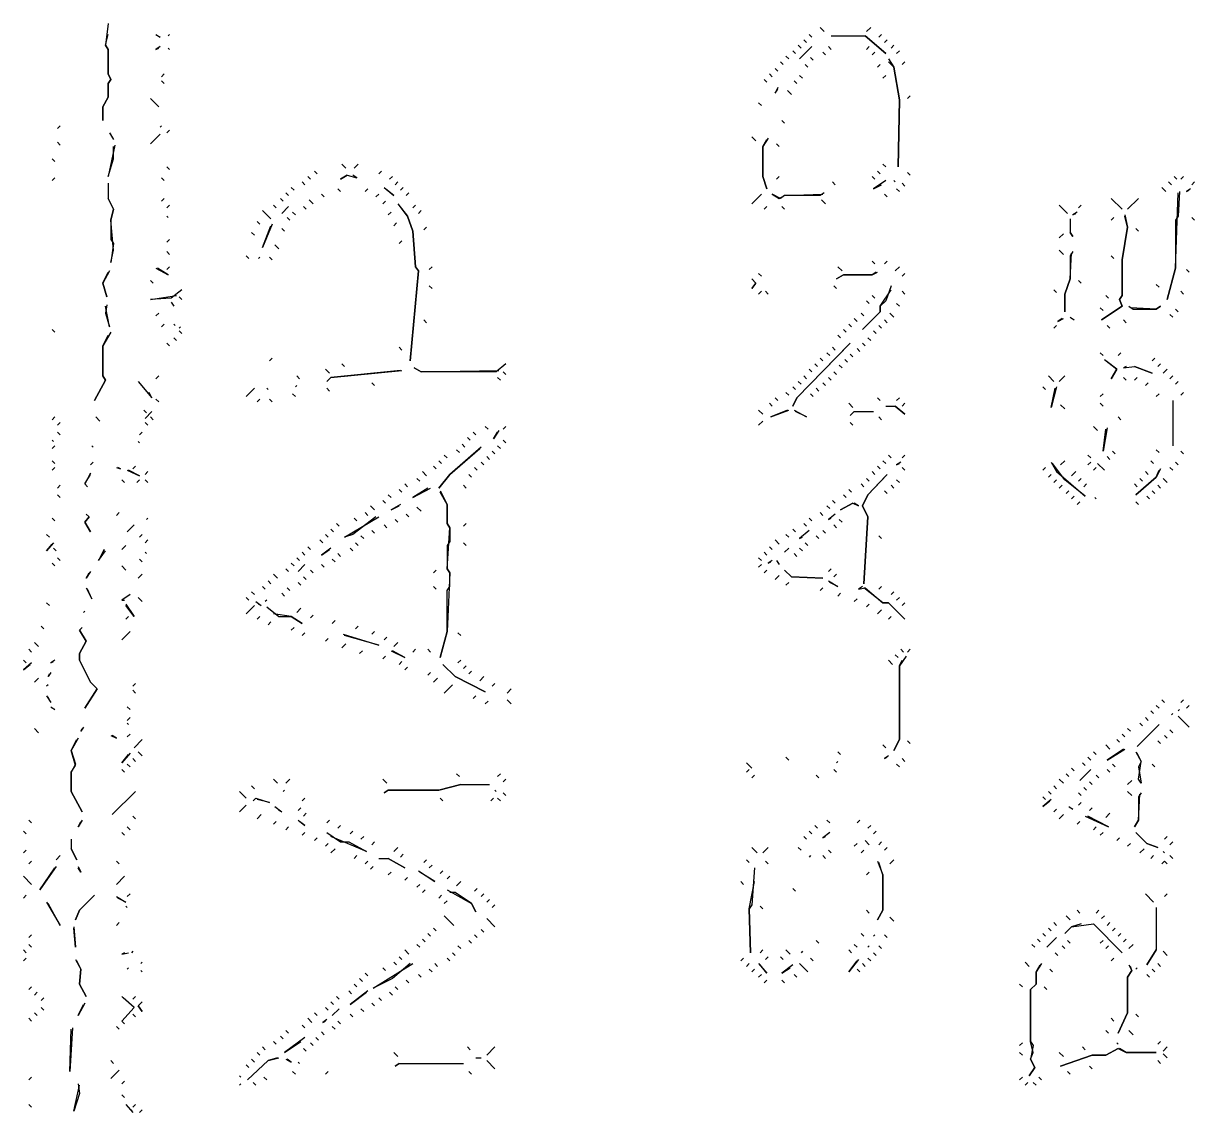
# Model space of a CAD drawing. Extents: x 1 to 2775, y -31 to 2075.
# Drawn here: x 526.3 to 669.2, y 163.5 to 296.3 of the extents above; entities that cross this region are included whole.
import ezdxf

# ---------------------------------------------------------------- set-up
doc = ezdxf.new("R2010")
doc.units = 0
doc.layers.add('LINEWORK', color=4, linetype='CONTINUOUS')

msp = doc.modelspace()

# ---------------------------------------------------------------- linework, layer by layer
at = {"layer": 'LINEWORK'}
for points in [[(536.6667, 296.3333), (536.3333, 293.6667), (536.6667, 293.1667), (536.6667, 290.1667), (537, 289.5), (536.6667, 289), (536.6667, 287.3333), (536, 286.1667), (536, 284.5), (536, 286.1667), (536.6667, 287.3333), (536.6667, 289), (537, 289.5), (536.6667, 290.1667), (536.6667, 293.1667), (536.3333, 293.6667), (536.6667, 295)], [(623.5, 295.8333), (624, 295.3333)], [(629.6667, 295.8333), (629.1667, 295.3333)], [(542.5, 295), (543, 294.6667), (542.6667, 294.8333)], [(544.1667, 295), (544, 294.8333)], [(621.5, 294.3333), (621.8333, 294)], [(622.1667, 295), (622.5, 294.6667)], [(624.8333, 294.8333), (629, 294.8333), (631.5, 292.6667), (629, 294.8333)], [(631, 295), (630.6667, 294.6667)], [(631.6667, 294.3333), (631.3333, 294)], [(543, 293.5), (542.5, 293.1667), (542.8333, 293.3333)], [(544, 293.3333), (544.1667, 293.1667)], [(620.1667, 293), (620.5, 292.6667)], [(620.8333, 293.6667), (621.1667, 293.3333)], [(622.5, 293.5), (621, 292)], [(623.8333, 292.8333), (624.1667, 292.5)], [(624.5, 293.5), (624.8333, 293.1667)], [(629.5, 293.5), (629.1667, 293.1667)], [(630.1667, 292.8333), (629.8333, 292.5)], [(632.5, 293.6667), (632.1667, 293.3333)], [(633.1667, 293), (632.8333, 292.6667)], [(618.6667, 291.6667), (619, 291.3333)], [(619.3333, 292.3333), (619.6667, 292)], [(622.3333, 292.1667), (622.6667, 291.8333)], [(631.8333, 292), (632.5, 291), (633.1667, 287), (633, 278.8333), (633.1667, 287), (632.5, 291), (631.8333, 291.6667)], [(633.8333, 291.6667), (633.5, 291.3333)], [(543.5, 290.1667), (543.1667, 289.8333)], [(617.3333, 290.1667), (617.6667, 289.8333)], [(618, 290.8333), (618.3333, 290.5)], [(621, 290), (621.3333, 289.6667)], [(621.6667, 291.3333), (622, 291)], [(630.8333, 291.3333), (630.5, 291)], [(631.5, 290), (631.1667, 289.6667)], [(543.1667, 289.3333), (543.5, 289)], [(616.6667, 289.5), (617, 289.1667)], [(620.3333, 289.3333), (620.6667, 289)], [(541.8333, 287.1667), (542.8333, 286.1667)], [(618.3333, 288.5), (618, 287.8333), (618.3333, 288.3333)], [(619.5, 288.1667), (620, 287.6667)], [(634.5, 287.5), (634.1667, 287.1667)], [(616, 286.6667), (616.3333, 286.3333)], [(618.8333, 284.5), (619.1667, 284.1667)], [(530.8333, 283.8333), (530.5, 283.5)], [(536.8333, 283), (537.3333, 282.1667), (537, 282.8333)], [(543, 282.8333), (541.8333, 281.6667)], [(543.1667, 283.8333), (543, 283.6667)], [(544.1667, 283.3333), (543.8333, 283)], [(530.5, 281.8333), (530.8333, 281.5)], [(537.5, 281.5), (536.6667, 277.6667), (537.3333, 279.8333), (537.3333, 281.3333)], [(615.1667, 282.5), (615.6667, 282)], [(617.1667, 282.3333), (616.5, 281.3333), (616.5, 277.6667), (617, 276.1667), (616.5, 277.6667), (616.5, 281.3333), (617, 282.1667)], [(618.1667, 281.6667), (618.5, 281.3333)], [(529.8333, 279.8333), (530.1667, 279.5)], [(543.8333, 278.8333), (544.1667, 278.5)], [(565.1667, 279.1667), (565.6667, 278.6667)], [(567.1667, 279.1667), (566.6667, 278.6667)], [(631.1667, 279.1667), (631.5, 278.8333)], [(530.1667, 277.5), (529.8333, 277.1667)], [(543.1667, 277.5), (543.5, 277.1667)], [(561, 277.6667), (561.3333, 277.3333)], [(561.8333, 278.3333), (562.1667, 278)], [(565.8333, 277.8333), (565, 277.3333), (565.8333, 277.8333), (567, 277.5), (566.5, 277.8333)], [(570, 278.3333), (569.6667, 278)], [(571.3333, 277.6667), (571, 277.3333)], [(618.5, 277.6667), (618.1667, 277.3333)], [(629.8333, 277.6667), (630.1667, 277.3333)], [(631.5, 277.1667), (630, 276.1667), (631, 276.6667)], [(630.5, 278.3333), (630.8333, 278)], [(632.5, 277.1667), (632.6667, 277)], [(634.1667, 278.1667), (634.5, 277.8333)], [(666.6667, 277.6667), (667, 277.3333)], [(667.8333, 277.6667), (667.5, 277.3333)], [(536.6667, 276.8333), (536.6667, 275), (537.3333, 273.6667), (537, 272.3333), (537, 270), (537.3333, 269.5), (537, 267.1667), (537.3333, 268.6667), (537, 272.3333), (537.3333, 273.6667), (536.6667, 275)], [(559, 276.3333), (559.3333, 276)], [(560.3333, 277), (560.6667, 276.6667)], [(564.6667, 276.1667), (565, 275.8333)], [(568.3333, 276.1667), (568, 275.8333)], [(570.3333, 276.3333), (571.5, 275.3333), (570.5, 276.1667)], [(572, 277), (571.6667, 276.6667)], [(572.6667, 276.3333), (572.3333, 276)], [(625, 277), (625.3333, 276.6667)], [(632.8333, 276.1667), (633.1667, 275.8333)], [(633.5, 276.8333), (633.8333, 276.5)], [(665.1667, 276.3333), (665.6667, 275.8333)], [(667.3333, 275.8333), (667.1667, 272.8333), (666.8333, 272.3333), (666.8333, 266.5), (665.8333, 262.6667), (666.8333, 266.5), (667.1667, 275.6667)], [(666, 277), (666.3333, 276.6667)], [(668.6667, 276.1667), (668.1667, 275.8333), (668.5, 276)], [(669.1667, 277), (668.8333, 276.6667)], [(543.5, 275), (543.1667, 274.6667)], [(557.6667, 275), (558, 274.6667)], [(558.3333, 275.6667), (558.6667, 275.3333)], [(561.1667, 274.8333), (561.6667, 274.3333)], [(562.6667, 275.5), (563, 275.1667)], [(569.6667, 275.5), (569.3333, 275.1667)], [(570.5, 274.6667), (570.1667, 274.3333)], [(572, 274.3333), (573.1667, 272.8333), (573.8333, 271), (574.1667, 266.6667), (574.5, 266.1667), (573.5, 255.1667), (574.5, 266.1667), (574.1667, 266.6667), (573.8333, 271), (573.1667, 272.8333), (572.1667, 274.1667)], [(573.3333, 275.6667), (573, 275.3333)], [(616.3333, 275.5), (615.1667, 274.3333)], [(624, 275.6667), (623.5, 275.3333), (619.1667, 275.3333), (618.6667, 275), (617.6667, 275.5), (618.5, 275), (619.1667, 275.3333), (623.8333, 275.5)], [(623.6667, 274.8333), (624.1667, 274.3333)], [(631.3333, 275.5), (631.6667, 275.1667)], [(659, 275), (660.3333, 273.6667)], [(662.3333, 275), (661, 273.6667)], [(544.1667, 274.1667), (543.8333, 273.8333)], [(543.8333, 272.8333), (544, 272.6667)], [(555.5, 273.5), (556.5, 272.5)], [(556.8333, 274.1667), (557.1667, 273.8333)], [(558.6667, 274), (557.8333, 273.1667)], [(559.1667, 273.3333), (559.5, 273)], [(560.5, 274), (560.8333, 273.6667)], [(571.1667, 273.3333), (570.8333, 273)], [(574.1667, 274.1667), (573.8333, 273.8333)], [(574.8333, 273.5), (574.5, 273.1667)], [(617, 274), (616.6667, 273.6667)], [(618.8333, 274), (619.1667, 273.6667)], [(652.6667, 274.1667), (653.6667, 273.1667)], [(654.8333, 273.3333), (654.3333, 273), (654.6667, 273.1667)], [(655.3333, 274.1667), (655, 273.8333)], [(660.6667, 273), (661, 271.5), (660.3333, 267.5), (660.3333, 263.1667), (660, 262.6667), (660.3333, 261.8333), (657.8333, 260.1667), (660.3333, 261.8333), (660, 262.6667), (660.3333, 263.1667), (660.3333, 267.5), (661, 271.5), (660.6667, 272.8333)], [(554.8333, 272.1667), (555.1667, 271.8333)], [(556.6667, 271.8333), (555.5, 269), (556.5, 271.6667)], [(558.5, 272.6667), (558.8333, 272.3333)], [(571.8333, 272), (571.5, 271.6667)], [(575.5, 271.5), (575.1667, 271.1667)], [(654, 272.5), (654, 270.8333), (654.3333, 270.3333), (654, 270.8333)], [(659.3333, 272.6667), (659, 272.3333)], [(668.8333, 272.6667), (669.1667, 272.3333)], [(544.1667, 270), (543.8333, 269.6667)], [(554.1667, 270.8333), (554.5, 270.5)], [(557.8333, 271.3333), (558.1667, 271)], [(653.1667, 270.6667), (652.6667, 270.1667)], [(662, 271.3333), (662.3333, 271)], [(557, 269.3333), (557.5, 268.8333)], [(572.5, 269.8333), (572.1667, 269.5)], [(652.6667, 268.6667), (653.1667, 268.1667)], [(543.8333, 268.5), (544.1667, 268.1667)], [(553.5, 268), (553.8333, 267.6667)], [(555.1667, 267.8333), (555, 267.6667)], [(556.3333, 267.8333), (556.6667, 267.5)], [(629.8333, 267.3333), (630.1667, 267)], [(631.6667, 267.3333), (631.3333, 267)], [(654.3333, 268.5), (654, 268), (654, 265.1667), (653.3333, 263.3333), (653.3333, 261.1667), (653.3333, 263.3333), (654, 265.1667), (654.1667, 268.3333)], [(659, 268), (659.3333, 267.6667)], [(536.8333, 266.1667), (536, 264.6667), (536.5, 263), (536, 264.6667), (536.6667, 266)], [(542.5, 266.5), (544, 265.6667), (542.6667, 266.5)], [(544.1667, 266.6667), (543.8333, 266.3333)], [(576.1667, 266.6667), (575.8333, 266.3333)], [(616, 265.8333), (616.3333, 265.5)], [(630.3333, 266), (629.8333, 265.6667), (626.3333, 265.6667), (625.5, 265.1667), (626.3333, 265.6667), (629.8333, 265.6667), (630.5, 266)], [(625.6667, 266.6667), (626.1667, 266.1667)], [(633.1667, 266.6667), (632.6667, 266.1667)], [(633.8333, 265.8333), (633.5, 265.5)], [(668.1667, 266.3333), (668.5, 266)], [(541.8333, 265), (542.1667, 264.6667)], [(575.8333, 264.3333), (576.1667, 264)], [(615.1667, 265.1667), (615.6667, 264.6667), (615.1667, 264), (615.6667, 264.6667)], [(625.1667, 264.3333), (625.5, 264)], [(632.1667, 264.3333), (631.5, 262.5), (630.8333, 261.8333), (630.8333, 261.1667), (628.6667, 259), (630.8333, 261.1667), (630.8333, 261.8333), (632.1667, 263.8333)], [(655, 265), (655.3333, 264.6667)], [(664.5, 264.5), (664.8333, 264.1667)], [(545.6667, 263.8333), (544.3333, 262.8333), (541.8333, 262.6667), (545, 263.1667)], [(545.3333, 263), (545.6667, 262.6667)], [(616.3333, 263.6667), (616, 263.3333)], [(616.8333, 263.6667), (617.1667, 263.3333)], [(629.8333, 263.1667), (630.1667, 262.8333)], [(633.5, 263.6667), (633.8333, 263.3333)], [(652, 263.8333), (652.3333, 263.5)], [(658.3333, 263.1667), (658.6667, 262.8333)], [(667.5, 263.6667), (667.8333, 263.3333)], [(536.5, 262), (536.3333, 261), (536.8333, 259.3333), (536.3333, 261.8333)], [(544.3333, 262.3333), (544.6667, 261.8333), (544.5, 262.1667)], [(629.1667, 262.5), (629.5, 262.1667)], [(632.8333, 262.1667), (633.1667, 261.8333)], [(657.6667, 261.6667), (658, 261.3333)], [(661.1667, 261.8333), (661.6667, 261.5), (664.5, 261.5), (665, 261.8333), (664.5, 261.5), (661.3333, 261.6667)], [(666.8333, 261.5), (667.1667, 261.1667)], [(542.8333, 261), (542.5, 260.6667)], [(575.1667, 260.1667), (575.5, 259.8333)], [(627.6667, 260.3333), (628, 260)], [(628.5, 261), (628.8333, 260.6667)], [(631.3333, 260.1667), (631.6667, 259.8333)], [(632, 261), (632.5, 260.5)], [(653, 260.3333), (652.5, 260), (653.1667, 260.3333)], [(654, 260.5), (654.5, 260.1667), (654.1667, 260.3333)], [(660.5, 260.1667), (660.8333, 259.8333)], [(666.1667, 260.8333), (666.5, 260.5)], [(529.8333, 259), (530.1667, 258.6667)], [(537, 258.6667), (536, 257), (536, 253.3333), (536.3333, 252.8333), (535, 250.3333), (536.3333, 252.8333), (536, 253.3333), (536, 257), (536.6667, 258.3333)], [(543.5, 259.6667), (543.1667, 259.3333)], [(544.6667, 259.6667), (544.8333, 259.5)], [(545.5, 259.3333), (545.3333, 259.1667)], [(545.3333, 258.8333), (545.6667, 258.5)], [(626.3333, 259), (626.6667, 258.6667)], [(627, 259.6667), (627.3333, 259.3333)], [(630, 258.8333), (630.3333, 258.5)], [(630.6667, 259.5), (631, 259.1667)], [(652.3333, 259.5), (652, 259.1667)], [(658.5, 259.5), (658.8333, 259.1667)], [(543.8333, 257.3333), (544.1667, 257)], [(544.6667, 258), (545, 257.6667)], [(627.1667, 257.3333), (620.6667, 250.6667), (620.1667, 249.6667), (620.6667, 250.6667), (627, 257.1667)], [(625.6667, 258.3333), (626, 258)], [(628.6667, 257.3333), (629, 257)], [(629.3333, 258), (629.6667, 257.6667)], [(572.1667, 256.8333), (572.5, 256.5)], [(624.3333, 256.1667), (624.6667, 255.8333)], [(625, 256.8333), (625.3333, 256.5)], [(627.1667, 256), (627.5, 255.6667)], [(628, 256.6667), (628.3333, 256.3333)], [(657.6667, 256.1667), (658, 255.8333)], [(660.1667, 256.1667), (659.8333, 255.8333)], [(556.6667, 255.5), (556.3333, 255.1667)], [(565.1667, 254.8333), (565.5, 254.5)], [(585.1667, 254.8333), (584, 253.8333), (574.8333, 253.8333), (574, 254.3333), (574.8333, 253.8333), (584.3333, 254)], [(622.8333, 254.8333), (623.1667, 254.5)], [(623.5, 255.5), (623.8333, 255.1667)], [(625.8333, 254.6667), (626.1667, 254.3333)], [(626.5, 255.3333), (626.8333, 255)], [(658.1667, 255.3333), (659.6667, 254.1667), (659, 253), (659.6667, 254.1667), (658.3333, 255.1667)], [(660.8333, 254.5), (660.5, 254.3333), (661.8333, 254.5), (664, 253.6667), (661.8333, 254.5)], [(664.3333, 255.5), (664, 255.1667)], [(665, 254.8333), (664.6667, 254.5)], [(542.8333, 253.3333), (542.5, 253)], [(559.6667, 253.3333), (560, 253)], [(563.1667, 254.1667), (563.6667, 253.6667)], [(572.3333, 254), (563.8333, 253.1667), (563.3333, 252.6667), (563.8333, 253.1667), (572.5, 254)], [(584.1667, 253.1667), (584.5, 252.8333)], [(584.8333, 253.8333), (585.1667, 253.5)], [(621.5, 253.3333), (621.8333, 253)], [(622.1667, 254.1667), (622.5, 253.8333)], [(624.5, 253.1667), (624.8333, 252.8333)], [(625.1667, 253.8333), (625.5, 253.5)], [(651.3333, 253.3333), (652, 252.6667)], [(653.3333, 253.3333), (652.6667, 252.6667)], [(660.5, 253.1667), (660.8333, 252.8333)], [(662.1667, 253.1667), (661.8333, 252.8333)], [(665.8333, 254.1667), (665.3333, 253.6667)], [(666.5, 253.3333), (666.1667, 253)], [(540.3333, 252.6667), (542, 250.6667), (541.6667, 251.3333)], [(554.5, 251.8333), (553.5, 250.8333)], [(556, 251.8333), (556.1667, 251.6667)], [(559.6667, 252.1667), (559.5, 252)], [(563.3333, 251.8333), (563.6667, 251.5)], [(568.8333, 252.5), (569.1667, 252.1667)], [(620.1667, 252), (620.5, 251.6667)], [(620.8333, 252.6667), (621.1667, 252.3333)], [(623, 251.8333), (623.3333, 251.5)], [(623.8333, 252.5), (624.1667, 252.1667)], [(650.6667, 252), (651, 251.6667)], [(652.3333, 252), (651.6667, 249.5), (652.1667, 251.8333)], [(663.5, 252.5), (663.1667, 252.1667)], [(667.1667, 252.6667), (666.8333, 252.3333)], [(542.5, 250.5), (542.8333, 250.1667)], [(555.1667, 250.5), (554.8333, 250.1667)], [(556.3333, 250.5), (556.6667, 250.1667)], [(559.1667, 251.1667), (559.5, 250.8333)], [(617.3333, 250), (617.6667, 249.6667)], [(618, 250.6667), (618.3333, 250.3333)], [(619.3333, 251.3333), (619.6667, 251)], [(622.3333, 251.1667), (622.6667, 250.8333)], [(627, 250), (627.5, 249.5)], [(630.5, 250.6667), (630.8333, 250.3333)], [(633.1667, 250.6667), (632.8333, 250.3333)], [(633.8333, 250), (633.5, 249.6667)], [(658, 251.1667), (657.6667, 250.8333)], [(657.6667, 250), (658, 249.6667)], [(664.8333, 251.1667), (664.5, 250.8333)], [(666.5, 250.3333), (666.5, 244.8333)], [(667.8333, 251.3333), (667.5, 251)], [(541, 249.1667), (541.3333, 248.8333)], [(542, 249), (541.1667, 248.1667)], [(616, 249.1667), (616.5, 248.6667)], [(619.5, 249.1667), (617.5, 248.3333), (619.6667, 249.1667)], [(620.3333, 249.1667), (621.8333, 248.3333), (620.5, 249)], [(627.6667, 249), (627.1667, 248.5), (627.6667, 249), (630, 249)], [(631.5, 249.6667), (632.6667, 249.6667), (633.8333, 248.6667), (632.6667, 249.6667)], [(652.8333, 249.8333), (653.3333, 249.3333)], [(530.1667, 248.3333), (529.8333, 248)], [(530.8333, 247.6667), (530.5, 247.3333)], [(535.1667, 248.3333), (535.6667, 247.8333)], [(541.1667, 247.6667), (541.5, 247.3333)], [(541.8333, 248.3333), (542.1667, 248)], [(582.6667, 247.1667), (583, 246.8333)], [(585.1667, 247.1667), (584.8333, 246.8333)], [(616.5, 247.8333), (616, 247.3333)], [(627.1667, 247.6667), (627.5, 247.3333)], [(630.6667, 248.3333), (631, 248)], [(656.8333, 247.1667), (657.3333, 246.6667)], [(659.8333, 248.3333), (660.1667, 248)], [(530.5, 246.5), (530.8333, 246.1667)], [(540.8333, 246.5), (540.5, 246.1667)], [(580.5, 245.8333), (580.8333, 245.5)], [(581.1667, 246.5), (581.5, 246.1667)], [(584.3333, 246.6667), (583.6667, 245.6667), (584.1667, 246.5)], [(658.5, 247), (658, 244.1667), (658.3333, 246.8333)], [(529.8333, 245.5), (530, 245.3333)], [(530.1667, 244.8333), (529.8333, 244.5)], [(534.6667, 244.8333), (534.8333, 244.6667)], [(540.3333, 245.3333), (540.5, 245.1667)], [(582.1667, 244.6667), (578.3333, 241.3333), (577, 239.6667), (578.3333, 241.3333), (582, 244.5)], [(579.1667, 244.3333), (579.5, 244)], [(579.8333, 245), (580.1667, 244.6667)], [(584.1667, 244.8333), (584.5, 244.5)], [(584.8333, 245.5), (585.1667, 245.1667)], [(664.5, 244.3333), (664.8333, 244)], [(529.8333, 243), (530.1667, 242.6667)], [(534.8333, 242.8333), (534.5, 242.5)], [(577, 243), (577.3333, 242.6667)], [(577.6667, 243.6667), (578, 243.3333)], [(582.1667, 242.8333), (582.5, 242.5)], [(582.8333, 243.5), (583.1667, 243.1667)], [(583.5, 244.1667), (583.8333, 243.8333)], [(631.1667, 243), (631.5, 242.6667)], [(631.8333, 243.6667), (632.1667, 243.3333)], [(633.3333, 242.8333), (632.8333, 242.5), (633.1667, 242.6667)], [(633.8333, 243.6667), (633.5, 243.3333)], [(651.6667, 242.8333), (652.3333, 241.6667), (655.8333, 238.6667), (653.3333, 240.6667), (651.8333, 242.6667)], [(653.3333, 243), (652.8333, 242.5)], [(656.1667, 243.6667), (656.5, 243.3333)], [(656.5, 242.8333), (656.1667, 242.5)], [(658.5, 243.5), (658.8333, 243.1667)], [(659.1667, 244.1667), (659.5, 243.8333)], [(663.8333, 243), (664.1667, 242.6667)], [(666.8333, 242.8333), (667.1667, 242.5)], [(667.5, 244.1667), (667.8333, 243.8333)], [(530.1667, 242.1667), (529.8333, 241.8333)], [(534.5, 241.5), (533.8333, 240.1667), (534.1667, 239.8333), (533.8333, 240.1667), (534.5, 241.3333)], [(537.6667, 242.1667), (538.1667, 242), (537.8333, 242.1667)], [(539, 241.8333), (540.5, 241.1667), (539.1667, 241.8333)], [(540, 242.3333), (539.6667, 242)], [(541.5, 241.6667), (541.1667, 241.3333)], [(575, 241.6667), (575.5, 241.1667)], [(576.3333, 242.3333), (576.6667, 242)], [(581.3333, 242.1667), (581.6667, 241.8333)], [(629.8333, 241.6667), (630.1667, 241.3333)], [(630.5, 242.3333), (630.8333, 242)], [(633.5, 242.1667), (633.8333, 241.8333)], [(651, 242.1667), (650.6667, 241.8333)], [(654.6667, 241.6667), (654.1667, 241.1667)], [(657.1667, 242.1667), (656.8333, 241.8333)], [(657.3333, 242.6667), (658.1667, 241.8333)], [(665, 242), (664.5, 241), (662, 238.8333), (664.5, 241), (664.8333, 241.8333)], [(663.1667, 241.6667), (663.5, 241.3333)], [(666.1667, 242.1667), (666.5, 241.8333)], [(530.8333, 240), (530.5, 239.6667)], [(538.3333, 240.6667), (538.6667, 240.3333)], [(540.5, 240.6667), (540.1667, 240.3333)], [(541.1667, 240.6667), (541.5, 240.3333)], [(572.8333, 240.1667), (573.1667, 239.8333)], [(574.3333, 240.8333), (574.6667, 240.5)], [(580, 240), (580.3333, 239.6667)], [(580.6667, 241.3333), (581, 241)], [(628.5, 240.1667), (628.8333, 239.8333)], [(631.6667, 241.3333), (629.3333, 238.8333), (628.6667, 237.5), (629.3333, 236.1667), (628.8333, 228), (629.3333, 236.1667), (628.6667, 237.5), (629.3333, 238.8333), (631.5, 241.1667)], [(629.1667, 240.8333), (629.5, 240.5)], [(632.1667, 240), (632.5, 239.6667)], [(632.8333, 240.6667), (633.1667, 240.3333)], [(651.6667, 241.3333), (651.3333, 241)], [(652.3333, 240.6667), (652, 240.3333)], [(653, 240), (652.6667, 239.6667)], [(655.3333, 240.8333), (655, 240.5)], [(656, 240.1667), (655.6667, 239.8333)], [(661.8333, 240.1667), (662.1667, 239.8333)], [(662.5, 240.8333), (662.8333, 240.5)], [(664.6667, 240), (665, 239.6667)], [(665.3333, 240.8333), (665.8333, 240.3333)], [(530.5, 238.8333), (530.8333, 238.5)], [(570.8333, 238.8333), (571.1667, 238.5)], [(572.1667, 239.5), (572.5, 239.1667)], [(575.6667, 239.6667), (573.8333, 238.5), (576, 239.6667)], [(577.1667, 239.3333), (578, 237.6667), (578, 235.3333), (578.3333, 234.8333), (578.3333, 233.1667), (578, 232.6667), (578, 229.8333), (578.3333, 229.3333), (578, 222.1667), (577.1667, 219), (578, 222.1667), (578, 227.1667), (578.3333, 227.6667), (578.3333, 229.3333), (578, 229.8333), (578.3333, 234.8333), (578, 235.3333), (578, 237.6667), (577.1667, 239.1667)], [(626.3333, 238.8333), (626.6667, 238.5)], [(627, 239.5), (627.3333, 239.1667)], [(631.3333, 239.3333), (631.6667, 239)], [(653.8333, 239.3333), (653.5, 239)], [(654.5, 238.6667), (654.1667, 238.3333)], [(663.3333, 238.6667), (663.6667, 238.3333)], [(664, 239.3333), (664.3333, 239)], [(568.6667, 237.5), (569.1667, 237)], [(570.1667, 238.1667), (570.5, 237.8333)], [(572.3333, 237.6667), (571.1667, 237), (572.1667, 237.5)], [(574.3333, 237.3333), (574.8333, 236.8333)], [(624.3333, 237.5), (624.6667, 237.1667)], [(625, 238.1667), (625.3333, 237.8333)], [(627.5, 237.8333), (626, 237), (627.5, 237.8333), (628.1667, 237.5), (627.6667, 237.8333)], [(655.1667, 238), (654.8333, 237.6667)], [(657, 238.5), (657.1667, 238.3333)], [(662, 238), (662.3333, 237.6667)], [(529.8333, 236), (530.1667, 235.6667)], [(534, 236.5), (534.3333, 236.1667), (533.8333, 235.5), (534.5, 234.3333), (533.8333, 235.5), (534.3333, 236.1667)], [(538, 236.6667), (537.6667, 236.3333)], [(541.5, 236), (541.3333, 235.8333)], [(569.3333, 236.1667), (566.5, 234), (565.5, 233.6667), (569.6667, 236.1667)], [(566.6667, 236), (567, 235.6667)], [(568, 236.6667), (568.3333, 236.3333)], [(571.6667, 235.8333), (572, 235.5)], [(573, 236.5), (573.3333, 236.1667)], [(622.1667, 236), (622.5, 235.6667)], [(623.5, 236.6667), (623.8333, 236.3333)], [(625.3333, 236.5), (624.5, 235.8333), (624.8333, 236)], [(625.8333, 235.8333), (626.1667, 235.5)], [(539.8333, 235.1667), (539, 234.3333)], [(563.8333, 234.6667), (564.1667, 234.3333)], [(564.5, 235.3333), (564.8333, 235)], [(568.8333, 234.5), (569.1667, 234.1667)], [(570.3333, 235.1667), (570.6667, 234.8333)], [(580.3333, 235.3333), (580, 235)], [(620.1667, 234.6667), (620.5, 234.3333)], [(622.1667, 234.5), (621, 233.5), (621.3333, 233.6667)], [(621.5, 235.3333), (621.8333, 235)], [(623.8333, 234.5), (624.1667, 234.1667)], [(625.1667, 235.1667), (625.5, 234.8333)], [(529.1667, 234), (529.5, 233.6667)], [(530, 233), (529.1667, 232), (529.8333, 232.8333)], [(540.8333, 234), (540.5, 233.6667)], [(541.5, 233.3333), (541.1667, 233)], [(562.5, 233.3333), (562.8333, 233)], [(563.1667, 234), (563.5, 233.6667)], [(566.8333, 233), (567.1667, 232.6667)], [(567.5, 233.8333), (567.8333, 233.5)], [(580, 233), (580.3333, 232.6667)], [(618, 233.3333), (618.5, 232.8333)], [(619.3333, 234), (619.6667, 233.6667)], [(621.6667, 233), (622, 232.6667)], [(623, 233.8333), (623.3333, 233.5)], [(630.6667, 233.8333), (631, 233.5)], [(530, 232.3333), (530.3333, 232)], [(536.1667, 232.1667), (535.5, 230.8333), (536.3333, 232)], [(538.8333, 232.6667), (538.3333, 232.1667)], [(541.1667, 231.8333), (541.3333, 231.6667)], [(560.3333, 231.8333), (560.6667, 231.5)], [(561, 232.5), (561.3333, 232.1667)], [(563.8333, 232.3333), (562.6667, 231.5), (563.6667, 232.1667)], [(564.6667, 231.6667), (565, 231.3333)], [(566.1667, 232.3333), (566.5, 232)], [(616.6667, 231.8333), (617, 231.5)], [(617.3333, 232.5), (617.6667, 232.1667)], [(619.6667, 232.3333), (619.1667, 231.8333)], [(620.3333, 231.6667), (620.6667, 231.3333)], [(621, 232.3333), (621.3333, 232)], [(529.8333, 230.5), (530.1667, 230.1667)], [(530.5, 231.1667), (530.8333, 230.8333)], [(538.3333, 230.1667), (538.8333, 229.6667)], [(540.5, 231), (540.8333, 230.6667)], [(559, 230.5), (559.3333, 230.1667)], [(559.6667, 231.1667), (560, 230.8333)], [(560.6667, 230.3333), (559.8333, 229.5)], [(562.6667, 230.3333), (563, 230)], [(564, 231), (564.3333, 230.6667)], [(616, 231.1667), (616.3333, 230.8333)], [(616.3333, 230.3333), (616, 230)], [(617.6667, 230.8333), (617.1667, 230.5), (617.5, 230.6667)], [(618.1667, 230.8333), (618.5, 230.3333), (618.3333, 230.6667)], [(534.5, 229.5), (534, 228.6667), (534.3333, 229.3333)], [(540.8333, 229.1667), (540.3333, 228.6667)], [(556.8333, 229.1667), (557.3333, 228.6667)], [(558.3333, 229.8333), (558.6667, 229.5)], [(560.5, 228.8333), (560.8333, 228.5)], [(561.3333, 229.6667), (561.6667, 229.3333)], [(576.6667, 229.6667), (576.3333, 229.3333)], [(617, 229.6667), (616.6667, 229.3333)], [(618.5, 229), (618, 228.5)], [(619.1667, 229.6667), (620, 228.8333), (623.8333, 228.6667), (620, 228.8333)], [(624.8333, 229.8333), (624.5, 229.5)], [(625.5, 229.1667), (625.1667, 228.8333)], [(534, 227.5), (534.6667, 226.1667), (534.1667, 227.3333)], [(555.5, 227.6667), (555.8333, 227.3333)], [(556.1667, 228.3333), (556.5, 228)], [(558.5, 227.5), (558.8333, 227.1667)], [(559.8333, 228.1667), (560.1667, 227.8333)], [(576.3333, 227.6667), (576.6667, 227.3333)], [(619.6667, 228.1667), (619.3333, 227.8333)], [(623.8333, 227.5), (623.5, 227.1667)], [(624.5, 228.3333), (625.6667, 227.6667), (624.6667, 228.1667)], [(628.6667, 227.6667), (628.1667, 227.3333), (629, 227.5), (631.1667, 225.6667), (631.8333, 225.6667), (633.8333, 223.6667), (631.8333, 225.6667), (631.1667, 225.6667), (628.8333, 227.5)], [(631, 227.6667), (630.6667, 227.3333)], [(539.3333, 226.6667), (538.3333, 226), (538.6667, 226)], [(540.3333, 226.3333), (540.8333, 225.8333)], [(553.5, 226.3333), (553.8333, 226)], [(554.1667, 227), (554.5, 226.6667)], [(554.6667, 225.8333), (555.3333, 225.3333), (555, 225.5)], [(556, 226), (555.8333, 225.8333)], [(557.8333, 226.8333), (558.1667, 226.5)], [(626, 226.8333), (625.6667, 226.5)], [(628, 226.1667), (627.6667, 225.8333)], [(632.5, 227), (632.1667, 226.6667)], [(633.1667, 226.3333), (632.8333, 226)], [(529.1667, 225.6667), (529.5, 225.3333)], [(533.8333, 224.6667), (533.6667, 224.5)], [(538.8333, 225.5), (539.8333, 224), (538.8333, 225.3333)], [(554.5, 225.3333), (553.5, 224.3333)], [(556, 225.1667), (557.5, 224), (559, 224), (560.3333, 223.1667), (559, 224), (556.8333, 224.3333)], [(560.1667, 225), (559.6667, 224.5)], [(629.5, 225.5), (629.1667, 225.1667)], [(631, 224.8333), (630.5, 224.3333)], [(633.8333, 225.6667), (633.5, 225.3333)], [(528.5, 222.8333), (528.8333, 222.5)], [(539.1667, 224), (538.8333, 223.6667)], [(555.1667, 224), (554.8333, 223.6667)], [(556.5, 223.3333), (556.1667, 223)], [(561.6667, 224.1667), (561.3333, 223.8333)], [(564.3333, 223.5), (564, 223.1667)], [(567.1667, 222.8333), (566.8333, 222.5)], [(632.1667, 224), (631.8333, 223.6667)], [(533.5, 222.6667), (533.1667, 222.3333), (534, 221), (533.1667, 219.5), (533.1667, 218.6667), (534.5, 216), (535.3333, 215.1667), (533.8333, 212.8333), (535.3333, 215.1667), (534.5, 216), (533.1667, 218.6667), (533.1667, 219.5), (534, 221), (533.1667, 222.3333)], [(539.3333, 222.1667), (538.3333, 221.1667)], [(559.3333, 222.6667), (559, 222.3333)], [(560.6667, 222), (560.3333, 221.6667)], [(565.3333, 221.8333), (569.6667, 220.5), (565.5, 221.6667)], [(569.1667, 222.1667), (568.8333, 221.8333)], [(570.6667, 221.5), (570.3333, 221.1667)], [(579.3333, 222), (579.6667, 221.6667)], [(527, 220), (527.3333, 219.6667)], [(527.6667, 220.8333), (528.1667, 220.3333)], [(563.5, 221.3333), (563.1667, 221)], [(565.6667, 220.6667), (565.1667, 220.1667)], [(572, 220.8333), (571.5, 220.3333)], [(574.1667, 220), (573.8333, 219.6667)], [(575.6667, 220), (576, 219.6667)], [(633.3333, 220), (633.6667, 219.6667)], [(634.5, 220), (634.1667, 219.6667)], [(526.3333, 218.6667), (526.6667, 218.3333)], [(530.1667, 218.6667), (529.6667, 218.3333), (530, 218.5)], [(567.6667, 219.8333), (567.3333, 219.5)], [(570.5, 219.1667), (570.1667, 218.8333)], [(571.1667, 219.8333), (572.8333, 219), (571.3333, 219.8333)], [(579.6667, 218.6667), (579.3333, 218.3333)], [(631.8333, 218.6667), (632.3333, 218.1667)], [(634, 219.1667), (633.1667, 218), (633.1667, 209), (632.5, 207.6667), (633.1667, 209), (633.1667, 218), (633.5, 218.6667)], [(632.6667, 219.3333), (633, 219)], [(527.3333, 218.3333), (526.3333, 217.5), (527.1667, 218.1667)], [(529.6667, 217.1667), (529.3333, 216.6667), (529.5, 217)], [(572.5, 218.5), (572.1667, 218.1667)], [(573.1667, 217.8333), (572.8333, 217.5)], [(576, 217.1667), (575.6667, 216.8333)], [(577.5, 218.1667), (579, 216.6667), (582.6667, 214.8333), (579, 216.6667)], [(580.3333, 218), (580, 217.6667)], [(581, 217.3333), (580.6667, 217)], [(528.1667, 216.5), (527.6667, 216)], [(540, 215.8333), (539.6667, 215.5)], [(576.8333, 216.5), (576.3333, 216)], [(582.5, 216.6667), (582, 216.1667)], [(583.8333, 215.8333), (583.5, 215.5)], [(529.3333, 215.6667), (529.1667, 215.5)], [(529.1667, 214.3333), (529.6667, 213.5), (529.3333, 214.1667)], [(539.6667, 215), (540, 214.6667)], [(578.6667, 215.6667), (577.6667, 214.6667)], [(581.5, 214.3333), (581.1667, 214)], [(585.8333, 215.1667), (585.3333, 214.6667)], [(529.6667, 213), (530.1667, 212.6667), (529.8333, 212.8333)], [(539, 213), (539.3333, 212.6667)], [(583, 213.6667), (582.6667, 213.3333)], [(585.3333, 213.8333), (585.8333, 213.3333)], [(664.5, 213.1667), (664.8333, 212.8333)], [(665.1667, 213.8333), (665.5, 213.5)], [(667.8333, 213.8333), (667.5, 213.5)], [(668.5, 213.1667), (668.1667, 212.8333)], [(539.3333, 211.6667), (539, 211.3333)], [(663.1667, 211.6667), (663.5, 211.3333)], [(663.8333, 212.5), (664.1667, 212.1667)], [(666.5, 212.1667), (666.3333, 212)], [(667.3333, 212.6667), (667.1667, 212.5)], [(667.1667, 211.8333), (668.5, 210.5)], [(527.6667, 210.3333), (528.1667, 209.8333)], [(533.6667, 210.5), (533.3333, 210), (533.5, 210.3333)], [(539, 211), (539.1667, 210.8333)], [(661, 210.3333), (661.3333, 210)], [(664.8333, 210.8333), (662.1667, 208.1667)], [(662.5, 211), (662.8333, 210.6667)], [(666.1667, 210.1667), (666.5, 209.8333)], [(533, 209.1667), (532.1667, 207.6667), (532.6667, 206), (532.1667, 205), (532.1667, 202.6667), (533.5, 200.1667), (532.1667, 202.6667), (532.1667, 205), (532.6667, 205.8333), (532.1667, 207.6667), (532.8333, 209)], [(537, 209.5), (537.6667, 209.1667), (537.1667, 209.5)], [(539.3333, 209.6667), (539, 209.3333)], [(540.8333, 209), (539.8333, 208)], [(634.1667, 208.8333), (634.5, 208.5)], [(659.6667, 209), (660, 208.6667)], [(660.3333, 209.6667), (660.6667, 209.3333)], [(664.6667, 208.8333), (665, 208.5)], [(665.5, 209.5), (665.8333, 209.1667)], [(539.3333, 207.3333), (538.3333, 206.1667), (539.1667, 207.1667)], [(540.3333, 207.5), (540.8333, 207)], [(625.6667, 207.5), (626, 207.1667)], [(631.1667, 208.3333), (631.5, 208)], [(656.8333, 207.5), (657.1667, 207.1667)], [(658.3333, 208.3333), (658.8333, 207.8333)], [(660.5, 207.8333), (658.5, 206.5), (660.6667, 207.8333)], [(662, 207.5), (662.6667, 206.3333), (662.3333, 205.6667), (662.6667, 203.6667), (662.3333, 204.1667), (662.6667, 206.3333), (662.1667, 207.3333)], [(539, 206), (539.3333, 205.6667)], [(539.6667, 206.6667), (540, 206.3333)], [(614.5, 206.1667), (615.1667, 205.5)], [(619.3333, 206.8333), (619.6667, 206.5)], [(625.6667, 206.3333), (625.5, 206.1667)], [(631.8333, 207), (631.3333, 206.6667), (631.6667, 206.8333)], [(632.8333, 206), (633.1667, 205.6667)], [(633.5, 206.6667), (633.8333, 206.3333)], [(655.5, 206.1667), (655.8333, 205.8333)], [(656.1667, 206.8333), (656.5, 206.5)], [(659.1667, 206), (659.5, 205.6667)], [(664, 206), (664.3333, 205.6667)], [(538.3333, 205.3333), (538.6667, 205)], [(579.1667, 204.8333), (579.5, 204.5)], [(584.5, 204.8333), (584.1667, 204.5)], [(614.8333, 205.3333), (614.5, 205)], [(615.5, 204.6667), (615.1667, 204.3333)], [(623, 204.6667), (623.3333, 204.3333)], [(625.1667, 205.3333), (625.5, 205)], [(653.5, 204.8333), (653.8333, 204.5)], [(654.1667, 205.5), (654.5, 205.1667)], [(656.5, 205.3333), (655.1667, 204)], [(657.1667, 204.6667), (657.5, 204.3333)], [(658.5, 205.3333), (658.8333, 205)], [(554.1667, 203.3333), (554.5, 203)], [(556.8333, 204.1667), (557.3333, 203.6667)], [(558.1667, 202.8333), (558, 202.6667)], [(558.8333, 204.1667), (558.3333, 203.6667)], [(570.1667, 204.1667), (570.6667, 203.6667)], [(579.6667, 203.5), (577, 202.8333), (570.8333, 202.8333), (570.3333, 202.5), (570.8333, 202.8333), (577, 202.8333), (579.6667, 203.5), (583.1667, 203.5)], [(583.8333, 202.8333), (584, 202.6667)], [(585.1667, 204.1667), (584.8333, 203.8333)], [(652, 203.3333), (652.3333, 203)], [(652.6667, 204.1667), (653.1667, 203.6667)], [(655.6667, 203.1667), (656, 202.8333)], [(656.3333, 203.8333), (656.6667, 203.5)], [(661.5, 204), (661, 203.5)], [(540, 202.6667), (537.1667, 199.8333)], [(552.6667, 202.6667), (553.5, 201.8333)], [(554.6667, 201.8333), (554.3333, 201.5), (554.6667, 201.8333), (556.3333, 201.3333), (554.8333, 201.6667)], [(560.6667, 201.8333), (560.3333, 201.5)], [(577.1667, 201.8333), (577.5, 201.5)], [(583.6667, 201.8333), (583.3333, 201.5)], [(584.1667, 201.8333), (584.5, 201.5)], [(584.8333, 202.5), (585.1667, 202.1667)], [(650.6667, 202), (651, 201.6667)], [(651.6667, 201.6667), (650.6667, 200.8333), (651.5, 201.5)], [(651.3333, 202.6667), (651.6667, 202.3333)], [(655, 202.5), (655.3333, 202.1667)], [(661, 202.6667), (661.5, 202.1667)], [(662.6667, 202.5), (662.3333, 202), (662.3333, 199.1667), (661.8333, 198.3333), (662.3333, 199.1667), (662.5, 202.3333)], [(553.5, 201), (552.6667, 200.1667)], [(557, 200.8333), (557.8333, 200.1667), (557.5, 200.3333)], [(560.1667, 200.6667), (559.8333, 200.3333)], [(560.8333, 200), (560.5, 199.6667)], [(652.3333, 200.5), (652, 200.1667)], [(653.8333, 200.8333), (654.3333, 200.5), (654, 200.6667)], [(655.3333, 201.3333), (655, 201)], [(656.6667, 200.6667), (656.3333, 200.3333)], [(658.8333, 200), (658.3333, 199.5)], [(527, 199.1667), (527.3333, 198.8333)], [(533.5, 199.1667), (533, 198.3333), (533.3333, 199)], [(539.6667, 199.6667), (540, 199.3333)], [(555.3333, 199.8333), (554.8333, 199.3333)], [(557.1667, 199), (556.8333, 198.6667)], [(559.8333, 199.1667), (560.6667, 198.5), (560, 199)], [(563.6667, 199.1667), (563.3333, 198.8333)], [(624.3333, 199.1667), (624.6667, 198.8333)], [(628.3333, 199.1667), (628, 198.8333)], [(653.1667, 199.8333), (652.6667, 199.3333)], [(655.1667, 199), (654.8333, 198.6667)], [(655.8333, 199.6667), (658.6667, 198.3333), (656.1667, 199.6667)], [(526.3333, 197.8333), (526.6667, 197.5)], [(538.3333, 197.6667), (538.6667, 197.3333)], [(539, 198.3333), (539.3333, 198)], [(558.6667, 198.3333), (558.3333, 198)], [(560.6667, 197.6667), (560.3333, 197.3333)], [(563.3333, 197.6667), (565, 196.5), (566, 196.5), (568.1667, 195.3333), (563.8333, 197.1667)], [(565, 198.5), (564.6667, 198.1667)], [(566.5, 197.8333), (566.1667, 197.5)], [(567.8333, 197.1667), (567.5, 196.8333)], [(621.5, 197.1667), (621.8333, 196.8333)], [(622.1667, 197.8333), (622.5, 197.5)], [(622.8333, 198.5), (623.1667, 198.1667)], [(624.6667, 197.6667), (623.8333, 197), (624.1667, 197.1667)], [(629.6667, 198.5), (629.3333, 198.1667)], [(630.3333, 197.8333), (630, 197.5)], [(657.1667, 198.3333), (656.8333, 198)], [(658, 197.6667), (657.6667, 197.3333)], [(662, 197.6667), (663.3333, 196.3333), (664.6667, 195.8333), (663.3333, 196.3333)], [(665.8333, 197.1667), (665.5, 196.8333)], [(532.1667, 196.8333), (532.1667, 195.6667), (532.8333, 194.3333), (532.1667, 195.6667)], [(562.1667, 197), (561.8333, 196.6667)], [(563.5, 196.3333), (563.1667, 196)], [(569.1667, 196.5), (568.8333, 196.1667)], [(572, 195.8333), (571.5, 195.3333)], [(615.1667, 195.8333), (615.8333, 195.1667)], [(617.1667, 195.8333), (616.5, 195.1667)], [(620.8333, 195.8333), (621.1667, 195.5)], [(628, 196.3333), (627.6667, 196)], [(629, 196.6667), (629.5, 196.1667)], [(631, 196.5), (630.6667, 196.1667)], [(631.6667, 195.8333), (631.3333, 195.5)], [(660, 197), (659.6667, 196.6667)], [(661.3333, 196.3333), (661, 196)], [(666.5, 196.5), (666.1667, 196.1667)], [(526.6667, 195.5), (526.3333, 195.1667)], [(530.8333, 194.8333), (530.3333, 194.3333)], [(564.3333, 195.6667), (563.8333, 195.1667)], [(567, 194.8333), (566.6667, 194.5)], [(569.6667, 194.5), (570.8333, 194.5), (572.8333, 193.3333), (570.8333, 194.5)], [(572.6667, 195), (572.3333, 194.6667)], [(575.5, 194.3333), (575.1667, 194)], [(614.5, 194.3333), (614.8333, 194)], [(622.3333, 194.8333), (622.1667, 194.6667)], [(623.8333, 194.8333), (624.1667, 194.5)], [(624.5, 195.5), (624.8333, 195.1667)], [(628.8333, 195.5), (628.5, 195.1667)], [(632.5, 194.3333), (632, 193.8333)], [(663, 195.6667), (662.5, 195.1667)], [(664.1667, 194.8333), (663.8333, 194.5)], [(665.3333, 195.3333), (665.5, 195.1667)], [(666.1667, 194.8333), (666.5, 194.5)], [(527.3333, 194.1667), (527, 193.8333)], [(530.3333, 193.5), (528.3333, 190.6667), (530.1667, 193.3333)], [(533, 193.5), (533.3333, 192.8333), (533, 193.3333)], [(537.6667, 194.1667), (538, 193.8333)], [(568.3333, 194.1667), (568, 193.8333)], [(569, 193.5), (568.6667, 193.1667)], [(571.1667, 192.8333), (570.8333, 192.5)], [(574.5, 193), (576.5, 191.6667), (574.6667, 192.8333)], [(576.1667, 193.6667), (575.8333, 193.3333)], [(577.5, 193), (577.1667, 192.6667)], [(615.5, 193.3333), (615.1667, 188.8333), (614.8333, 188.3333), (615, 183), (614.8333, 188.3333), (615.5, 191.6667)], [(616.8333, 194.1667), (617.1667, 193.8333)], [(629.5, 192.8333), (629.1667, 192.5)], [(630.5, 194.1667), (631.1667, 192.5), (631.1667, 188.1667), (630.5, 187), (631.1667, 188.1667), (631.1667, 192.5), (630.6667, 194)], [(665.5, 194.1667), (665.1667, 193.8333), (665.5, 194.1667), (665.8333, 193.8333)], [(526.3333, 192.3333), (527.3333, 191.3333)], [(538.6667, 192.3333), (537.6667, 191.3333)], [(573.1667, 192.1667), (572.8333, 191.8333)], [(578.3333, 192.3333), (578, 192)], [(579.6667, 191.6667), (579.1667, 191.1667)], [(613.8333, 191.6667), (614.1667, 191.3333)], [(526.6667, 190), (526.3333, 189.6667)], [(535, 190), (533.1667, 188.1667), (532.6667, 187), (533.1667, 188.1667)], [(539.3333, 190.1667), (539, 189.8333)], [(574.6667, 191.3333), (574.3333, 191)], [(575.3333, 190.6667), (575, 190.3333)], [(577.3333, 190), (577, 189.6667)], [(578, 190.6667), (581, 189), (581.5, 188), (581, 189), (579, 190.3333), (578.3333, 190.3333)], [(581.6667, 190.8333), (581.3333, 190.5)], [(582.5, 190.1667), (582.1667, 189.8333)], [(620.1667, 190.8333), (620.5, 190.5)], [(663.1667, 190.1667), (664.1667, 189.1667)], [(665.8333, 190.1667), (665.5, 189.8333)], [(529.1667, 189.1667), (530.8333, 186.3333), (529.3333, 189)], [(537.6667, 189.8333), (538.8333, 189.1667), (537.8333, 189.6667)], [(538.8333, 188.6667), (539, 188.5)], [(578, 189.3333), (577.6667, 189)], [(583.1667, 189.5), (582.8333, 189.1667)], [(583.8333, 188.8333), (583.5, 188.5)], [(616.1667, 188.6667), (616.5, 188.3333)], [(577.6667, 187.5), (578.8333, 186.3333)], [(582.8333, 187.1667), (583.8333, 186.1667)], [(629.1667, 188.1667), (629.5, 187.8333)], [(632, 187.3333), (632.5, 186.8333)], [(653.5, 187.5), (654, 187)], [(654.8333, 188.1667), (655.1667, 187.8333)], [(657.5, 188.1667), (657.1667, 187.8333)], [(658.1667, 187.5), (657.8333, 187.1667)], [(664.5, 188.5), (664.5, 183.3333), (663.3333, 181.5), (664.5, 183.3333)], [(532.5, 186.1667), (532.6667, 183.6667), (532.5, 186)], [(538, 186.6667), (537.6667, 186.3333)], [(576.3333, 186), (576.6667, 185.6667)], [(582.1667, 185.8333), (582.5, 185.5)], [(651.3333, 186), (651.6667, 185.6667)], [(652, 186.6667), (652.3333, 186.3333)], [(655.3333, 186.5), (654.1667, 186.1667), (653.3333, 185.3333), (654.1667, 186.1667), (656.8333, 186.5), (660.3333, 183), (656.8333, 186.5)], [(658.8333, 186.6667), (658.5, 186.3333)], [(659.5, 186), (659.1667, 185.6667)], [(527.3333, 185.1667), (527, 184.8333)], [(575, 184.6667), (575.3333, 184.3333)], [(575.6667, 185.3333), (576, 185)], [(580.6667, 184.5), (581, 184.1667)], [(581.3333, 185.1667), (581.6667, 184.8333)], [(623, 184.5), (623.3333, 184.1667)], [(628.5, 185.3333), (628.8333, 185)], [(630.1667, 185.1667), (630, 185)], [(631.3333, 185.1667), (631.6667, 184.8333)], [(650, 184.6667), (650.3333, 184.3333)], [(650.6667, 185.3333), (651, 185)], [(652.3333, 184.8333), (651.1667, 183.6667)], [(653.6667, 184.5), (654, 184.1667)], [(658, 184.5), (657.6667, 184.1667)], [(660.1667, 185.3333), (659.8333, 185)], [(660.8333, 184.6667), (660.5, 184.3333)], [(526.3333, 183.3333), (526.6667, 183)], [(527, 184), (527.3333, 183.6667)], [(538.6667, 183), (538.3333, 182.8333), (539.1667, 183)], [(539.6667, 183.1667), (539.5, 183)], [(572.8333, 183.3333), (573.3333, 182.8333)], [(574.3333, 184), (574.6667, 183.6667)], [(578.6667, 183), (579, 182.6667)], [(579.3333, 183.8333), (579.6667, 183.5)], [(616.5, 183.3333), (616.1667, 183)], [(619.3333, 183.3333), (619.8333, 182.8333)], [(621.3333, 183.1667), (621.1667, 183)], [(627, 183.3333), (627.3333, 183)], [(627.6667, 184), (628, 183.6667)], [(629.5, 183.8333), (629.3333, 183.6667)], [(630, 183), (630.3333, 182.6667)], [(630.6667, 183.8333), (631, 183.5)], [(649.3333, 184), (649.6667, 183.6667)], [(652.1667, 183), (652.5, 182.6667)], [(653, 183.8333), (653.3333, 183.5)], [(658.6667, 183.8333), (658.3333, 183.5)], [(661.6667, 184), (661.1667, 183.5)], [(665.3333, 183.1667), (665.8333, 182.6667)], [(526.6667, 182.3333), (526.3333, 182)], [(532.6667, 182.1667), (533.3333, 181), (533.1667, 179.1667), (534, 177.6667), (533.1667, 179.1667), (533.3333, 181), (532.8333, 182)], [(540.8333, 181.8333), (540.6667, 181.6667)], [(573.5, 181.6667), (571.3333, 179.8333), (569, 178.6667), (573.8333, 181.6667)], [(571.5, 181.8333), (571.8333, 181.5)], [(572.1667, 182.5), (572.5, 182.1667)], [(576.5, 181.6667), (576.8333, 181.3333)], [(578, 182.3333), (578.3333, 182)], [(614.1667, 182.3333), (613.8333, 182)], [(614.8333, 181.6667), (614.5, 181.3333)], [(616, 181.6667), (617, 180.5), (616.1667, 181.5)], [(617.1667, 182.5), (616.8333, 182.1667)], [(618.6667, 182.5), (619, 182.1667)], [(620.1667, 181.5), (618.8333, 180.5), (619.8333, 181.1667)], [(621, 181.6667), (622, 180.6667)], [(622.3333, 182.3333), (622.6667, 182)], [(628.1667, 182.1667), (627, 180.6667), (628, 182)], [(628.6667, 181.6667), (629, 181.3333)], [(629.3333, 182.3333), (629.6667, 182)], [(648.5, 181.8333), (649, 181.3333)], [(650.5, 181.6667), (649.8333, 180.6667), (649.8333, 179.1667), (649.1667, 178.5), (649.1667, 172.1667), (649.5, 171.6667), (649.1667, 170), (649.6667, 169), (649, 168), (649.6667, 169), (649.1667, 170), (649.5, 170.8333), (649.1667, 172.1667), (649.1667, 178.5), (649.8333, 179.1667), (649.8333, 180.6667), (650.3333, 181.5)], [(659.3333, 182.3333), (659, 182)], [(661.1667, 181.5), (661.5, 180.8333), (661, 180), (661, 175.6667), (659.8333, 173.1667), (661, 175.6667), (661, 180), (661.5, 180.8333), (661.3333, 181.3333)], [(664.6667, 181.6667), (665, 181.3333)], [(539.1667, 181.1667), (539, 181)], [(540.6667, 180.8333), (540.8333, 180.6667)], [(568, 180.5), (568.3333, 180.1667)], [(570.1667, 181.1667), (570.5, 180.8333)], [(574.5, 180.3333), (574.8333, 180)], [(575.8333, 181), (576.1667, 180.6667)], [(615.5, 181), (615.1667, 180.6667)], [(616.3333, 180.3333), (616, 180)], [(620.3333, 180.3333), (620.6667, 180)], [(628, 181), (628.3333, 180.6667)], [(651.5, 181), (651.8333, 180.6667)], [(662.1667, 181.1667), (662, 181)], [(663.3333, 180.3333), (663.6667, 180)], [(664, 181), (664.3333, 180.6667)], [(527.3333, 178.8333), (527, 178.5)], [(566.6667, 179.1667), (567, 178.8333)], [(567.3333, 179.8333), (567.6667, 179.5)], [(571.6667, 178.8333), (572, 178.5)], [(573, 179.6667), (573.3333, 179.3333)], [(617, 179.6667), (616.6667, 179.3333)], [(618.8333, 179.6667), (619.1667, 179.3333)], [(647.8333, 179.1667), (648.1667, 178.8333)], [(650.8333, 178.8333), (651.1667, 178.5)], [(528, 178.1667), (527.6667, 177.8333)], [(528.8333, 177.5), (528.5, 177.1667)], [(538.3333, 177.6667), (539.8333, 176.3333), (538.3333, 174.6667), (538.6667, 174.3333), (538.3333, 174.6667), (539.8333, 176.3333), (538.5, 177.5)], [(540, 177.6667), (539.6667, 177.3333)], [(564.5, 177.6667), (564.8333, 177.3333)], [(566, 178.3333), (566.3333, 178)], [(568.3333, 178.3333), (566.1667, 176.6667), (568.1667, 178.1667)], [(569.6667, 177.5), (570, 177.1667)], [(571, 178.1667), (571.3333, 177.8333)], [(528.5, 176.3333), (528.8333, 176)], [(533.8333, 176.8333), (533, 175.3333), (533.6667, 176.6667)], [(540.8333, 177), (540.3333, 176.5), (540.8333, 175.8333), (540.3333, 176.5)], [(563.1667, 176.3333), (563.5, 176)], [(563.8333, 177), (564.1667, 176.6667)], [(564.8333, 176.1667), (564, 175.3333)], [(567.5, 176.1667), (567.8333, 175.8333)], [(568.8333, 176.8333), (569.1667, 176.5)], [(527, 175), (527.3333, 174.6667)], [(527.6667, 175.6667), (528, 175.3333)], [(539.6667, 175.5), (540, 175.1667)], [(561, 175), (561.5, 174.5)], [(561.8333, 175.6667), (562.1667, 175.3333)], [(563.3333, 174.8333), (562.8333, 174.5), (563.1667, 174.6667)], [(564.6667, 174.6667), (565, 174.3333)], [(566.1667, 175.5), (566.5, 175.1667)], [(659, 175), (659.3333, 174.6667)], [(662, 175.5), (662.3333, 175.1667)], [(532.3333, 173.8333), (532, 168.5), (532.1667, 173.6667)], [(537.6667, 174), (538, 173.6667)], [(557.6667, 172.8333), (558, 172.5)], [(558.3333, 173.5), (558.6667, 173.1667)], [(560.3333, 174.1667), (560.6667, 173.8333)], [(562.6667, 173.3333), (563, 173)], [(564, 174), (564.3333, 173.6667)], [(658.3333, 173.5), (658.6667, 173.1667)], [(661.1667, 173.5), (661.6667, 173)], [(555.5, 171.5), (555.8333, 171.1667)], [(556.8333, 172.1667), (557.1667, 171.8333)], [(560.6667, 172.6667), (558.1667, 170.8333), (560.1667, 172.1667)], [(561.3333, 172), (561.6667, 171.6667)], [(562, 172.6667), (562.3333, 172.3333)], [(580.5, 171.5), (580.8333, 171.1667)], [(583.8333, 171.5), (582.8333, 170.5)], [(648.1667, 172), (647.8333, 171.6667)], [(655.5, 171.5), (655.8333, 171.1667)], [(659.6667, 172), (659.8333, 171.8333)], [(665, 172.1667), (664.6667, 171.8333)], [(665.8333, 171.5), (665.3333, 171)], [(557.3333, 170.1667), (556.1667, 169.8333), (553.6667, 167.5), (556.1667, 169.8333), (557.5, 170.1667)], [(554.1667, 170), (554.5, 169.6667)], [(554.8333, 170.8333), (555.1667, 170.5)], [(558.3333, 170), (559, 169.6667), (558.5, 170)], [(560.5, 171.3333), (560.8333, 171)], [(571.5, 170.8333), (572, 170.3333)], [(581.5, 170.1667), (582.1667, 170.1667)], [(647.8333, 170.8333), (648.1667, 170.5)], [(652.6667, 170.8333), (653.1667, 170.3333)], [(659.8333, 171.3333), (658.3333, 170.5), (656.6667, 170.5), (652.8333, 169.1667), (656.6667, 170.5), (658.3333, 170.5), (659.8333, 171.3333), (660.8333, 170.8333), (664.5, 170.8333), (660.8333, 170.8333), (660, 171.3333)], [(665.3333, 170.6667), (665.8333, 170.1667)], [(537, 169.8333), (537.3333, 169.5)], [(538, 168.6667), (537, 167.6667)], [(553.5, 169.3333), (553.8333, 169)], [(559.8333, 169.6667), (560, 169.5)], [(572.1667, 169.5), (571.6667, 169.1667), (572.1667, 169.5), (580, 169.5)], [(582.8333, 169.8333), (583.8333, 168.8333)], [(656.3333, 169.1667), (656.6667, 168.8333)], [(664.6667, 169.8333), (665, 169.5)], [(527.3333, 167.8333), (527, 167.5)], [(538.6667, 167.3333), (538.3333, 167)], [(552.6667, 168), (552.8333, 167.8333)], [(554.3333, 167.1667), (554.6667, 166.8333)], [(555.6667, 167.8333), (556, 167.5)], [(559.1667, 168.5), (559.5, 168.1667)], [(563.5, 168.5), (563.1667, 168.1667)], [(580.6667, 168.5), (581, 168.1667)], [(648.1667, 167.8333), (647.8333, 167.5)], [(648.8333, 167.1667), (648.5, 166.8333)], [(649.5, 167.1667), (649.8333, 166.8333)], [(650.1667, 167.8333), (650.5, 167.5)], [(653.6667, 168.5), (654, 168.1667)], [(533, 167), (533.1667, 165.8333), (532.5, 163.6667), (533.1667, 166.8333)], [(552.8333, 167), (552.6667, 166.8333)], [(527, 164.5), (527.3333, 164.1667)], [(538.3333, 165.6667), (538.6667, 165.3333)], [(538.8333, 164.5), (539.6667, 163.5), (539.5, 163.8333)], [(540, 164.5), (539.6667, 164.1667)], [(540.8333, 163.8333), (540.5, 163.5)]]:
    msp.add_lwpolyline(points, dxfattribs=at)

doc.saveas('drawing.dxf')
